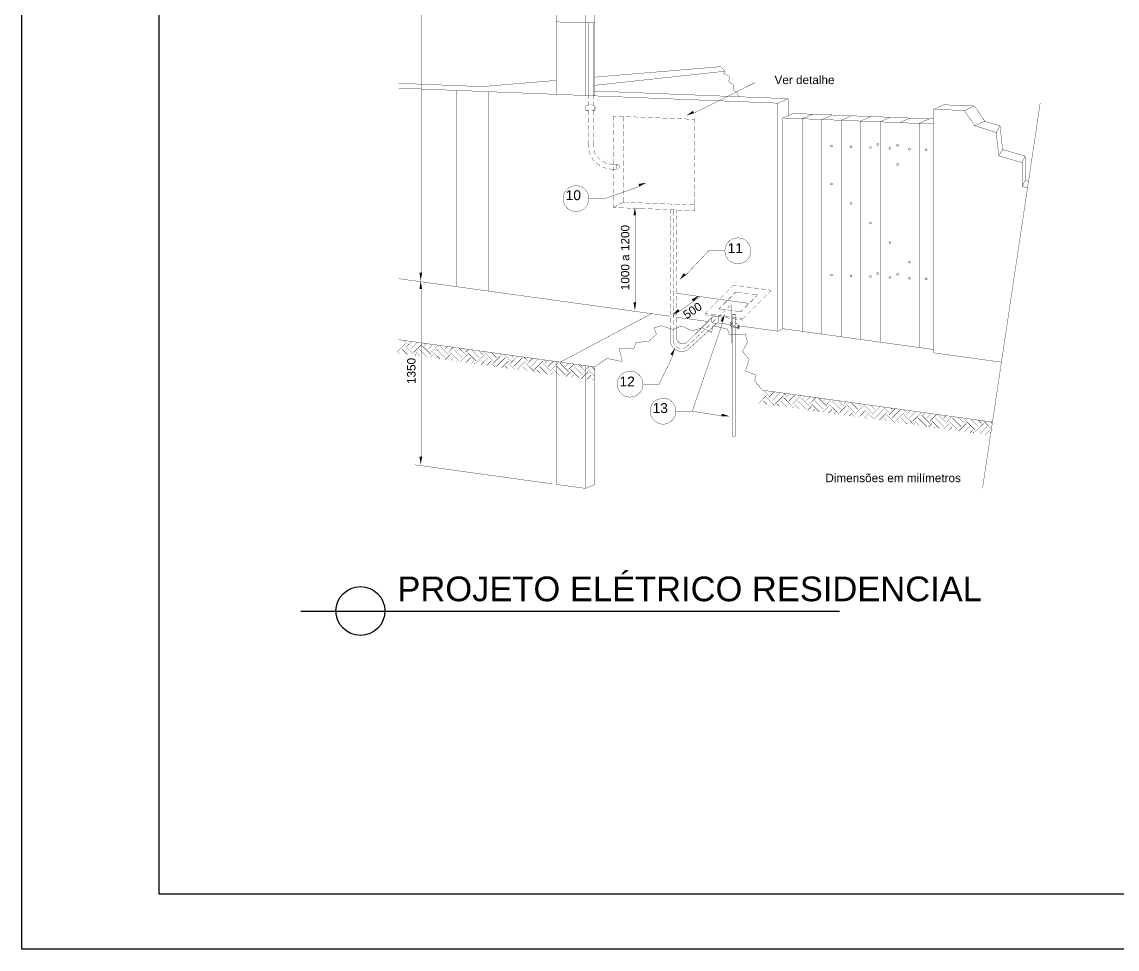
# Model space of a CAD drawing. Extents: x 20 to 1815, y -14679 to 245.
# Drawn here: x 108.22 to 128.18, y -12.56 to 4.34 of the extents above; entities that cross this region are included whole.
import ezdxf

# ---------------------------------------------------------------- set-up
doc = ezdxf.new("R2010")
doc.units = 0
doc.header["$MEASUREMENT"] = 0
for name, color, linetype in [('H', 7, 'CONTINUOUS'), ('P', 7, 'CONTINUOUS'), ('T', 7, 'CONTINUOUS'), ('TEXTO', 1, 'CONTINUOUS'), ('TEXTO_CARIMBO', 6, 'CONTINUOUS'), ('TOMADAS', 1, 'CONTINUOUS')]:
    doc.layers.add(name, color=color, linetype=linetype)

# ---------------------------------------------------------------- blocks, each defined once
blk = doc.blocks.new('BLOCOA3_LEGENDA')
at = {"layer": 'TOMADAS'}
for p, q in [((2.5, -28.7), (2.5, -1)), ((41, -28.7), (2.5, -28.7))]:
    blk.add_line(p, q, dxfattribs=at)
blk.add_lwpolyline([(0, 0), (42, 0), (42, -29.7), (0, -29.7)], close=True, dxfattribs=at)

msp = doc.modelspace()

# ---------------------------------------------------------------- hatches: boundary and pattern name
at = {"layer": 'H', "linetype": 'Continuous'}
for points in [[(120.325, 2.628), (120.447, 2.715), (120.469, 2.671), (120.325, 2.628)], [(119.471, 1.334), (119.457, 1.382), (119.603, 1.407), (119.471, 1.334)], [(119.364, 0.808), (119.39, 0.956), (119.414, 0.808), (119.364, 0.808)], [(115.488, -0.384), (115.464, -0.236), (115.512, -0.236), (115.488, -0.384)], [(115.464, -0.531), (115.488, -0.384), (115.512, -0.531), (115.464, -0.531)], [(120.203, -0.366), (120.285, -0.241), (120.322, -0.276), (120.203, -0.366)], [(119.39, -0.925), (119.364, -0.777), (119.414, -0.777), (119.39, -0.925)], [(120.453, -0.76), (120.426, -0.72), (120.56, -0.652), (120.453, -0.76)], [(120.072, -1.001), (120.177, -0.897), (120.207, -0.936), (120.072, -1.001)], [(120.998, -1.132), (120.952, -1.114), (121.03, -0.987), (120.998, -1.132)], [(120.082, -1.744), (120.037, -1.724), (120.123, -1.6), (120.082, -1.744)], [(120.968, -2.852), (120.976, -2.805), (121.119, -2.851), (120.968, -2.852)], [(115.488, -3.733), (115.464, -3.587), (115.512, -3.587), (115.488, -3.733)]]:
    msp.add_hatch(color=256, dxfattribs=at).paths.add_polyline_path(points)

# ---------------------------------------------------------------- linework, layer by layer
at = {"layer": 'P', "const_width": 0.00585}
for points in [[(117.953, 3.015), (117.953, 12.624)], [(115.505, 10.57), (115.505, -0.254)], [(118.487, 2.994), (118.487, 10.446)], [(118.663, 2.987), (118.663, 10.032)], [(117.953, 4.336), (118.487, 4.315)], [(118.487, 4.315), (118.663, 4.329)], [(118.539, 2.993), (118.539, 4.318)], [(118.628, 2.99), (118.628, 4.326)], [(118.663, 3.329), (120.936, 3.518)], [(118.663, 3.18), (121.028, 3.436)], [(120.936, 3.518), (120.933, 3.525), (120.942, 3.523), (120.954, 3.517), (120.966, 3.507), (120.981, 3.494), (121.008, 3.467), (121.019, 3.453), (121.025, 3.44), (121.028, 3.428), (121.025, 3.417), (121.017, 3.409), (121.011, 3.402), (121.011, 3.394), (121.015, 3.39), (121.025, 3.385), (121.036, 3.38), (121.066, 3.369), (121.092, 3.356), (121.101, 3.348), (121.109, 3.337), (121.111, 3.328), (121.111, 3.315), (121.108, 3.291), (121.101, 3.269), (121.101, 3.258), (121.104, 3.247), (121.109, 3.239), (121.115, 3.231), (121.136, 3.22), (121.16, 3.209), (121.177, 3.194), (121.184, 3.186), (121.187, 3.175), (121.187, 3.153), (121.185, 3.128), (121.185, 3.106), (121.19, 3.094), (121.196, 3.086), (121.212, 3.075), (121.234, 3.061), (121.252, 3.047), (121.261, 3.028), (121.268, 3.004), (121.273, 2.994), (121.279, 2.987), (121.295, 2.972)], [(115.083, 3.217), (116.601, 3.156)], [(116.601, 3.156), (117.953, 3.269)], [(120.476, 2.675), (121.576, 3.228)], [(121.576, 3.228), (121.871, 3.228)], [(115.083, 3.129), (121.998, 2.855)], [(116.131, 3.086), (116.131, -0.489)], [(116.724, 3.064), (116.724, -0.571)], [(118.539, 2.928), (118.539, 2.993)], [(118.663, 3.075), (122.184, 2.936)], [(118.496, 2.802), (118.487, 2.774), (118.487, 2.745), (118.496, 2.72)], [(118.555, 2.825), (118.526, 2.817), (118.496, 2.802)], [(118.539, 2.821), (118.539, 2.885)], [(118.656, 2.802), (118.628, 2.817), (118.598, 2.825)], [(118.628, 2.925), (118.628, 2.99)], [(118.628, 2.817), (118.628, 2.88)], [(118.656, 2.72), (118.666, 2.745), (118.666, 2.774), (118.656, 2.802)], [(121.998, 2.855), (122.184, 2.936)], [(121.998, -1.301), (121.998, 2.855)], [(122.184, 2.628), (122.184, 2.936)], [(124.837, 2.744), (125.021, 2.825)], [(125.021, 2.825), (125.58, 2.802)], [(125.395, 2.72), (125.58, 2.802)], [(125.58, 2.802), (125.768, 2.526)], [(126.778, 2.86), (125.726, -4.165)], [(118.487, 2.748), (118.487, 2.771)], [(118.555, 2.731), (118.496, 2.72)], [(118.496, 2.72), (118.539, 2.71)], [(118.539, 2.634), (118.539, 2.729)], [(118.656, 2.72), (118.604, 2.731)], [(118.628, 2.634), (118.628, 2.726)], [(118.628, 2.71), (118.656, 2.72)], [(118.663, 2.734), (118.663, 2.786)], [(118.999, 2.618), (119.052, 2.618)], [(118.999, 2.54), (118.999, 2.618)], [(119.096, 2.613), (119.183, 2.612)], [(119.176, 2.612), (119.176, 2.518)], [(119.228, 2.609), (119.318, 2.605)], [(119.363, 2.604), (119.45, 2.601)], [(119.495, 2.599), (119.585, 2.596)], [(119.628, 2.593), (119.717, 2.591)], [(122.087, 2.585), (122.273, 2.667)], [(122.273, 2.667), (124.829, 2.566)], [(122.441, 2.571), (122.627, 2.652)], [(122.797, 2.556), (122.981, 2.637)], [(123.152, 2.544), (123.336, 2.625)], [(123.506, 2.529), (123.69, 2.61)], [(123.86, 2.513), (124.046, 2.596)], [(124.837, -1.695), (124.837, 2.744)], [(124.837, 2.744), (125.395, 2.72)], [(125.395, 2.72), (125.583, 2.444)], [(118.539, 2.502), (118.539, 2.591)], [(118.539, 2.369), (118.539, 2.456)], [(118.628, 2.499), (118.628, 2.59)], [(118.628, 2.367), (118.628, 2.455)], [(118.999, 2.409), (118.999, 2.498)], [(119.176, 2.474), (119.176, 2.385)], [(119.761, 2.588), (119.849, 2.585)], [(119.893, 2.582), (119.982, 2.58)], [(120.026, 2.577), (120.115, 2.575)], [(120.16, 2.572), (120.249, 2.569)], [(120.292, 2.567), (120.38, 2.564)], [(120.425, 2.561), (120.477, 2.561)], [(120.477, 2.482), (120.477, 2.561)], [(120.477, 2.35), (120.477, 2.439)], [(122.087, -1.255), (122.087, 2.585)], [(122.087, 2.585), (124.825, 2.475)], [(122.441, -1.303), (122.441, 2.571)], [(122.797, -1.354), (122.797, 2.556)], [(123.152, -1.401), (123.152, 2.544)], [(123.506, -1.452), (123.506, 2.529)], [(123.86, -1.5), (123.86, 2.513)], [(124.216, 2.499), (124.402, 2.582)], [(124.216, -1.551), (124.216, 2.499)], [(124.57, 2.486), (124.756, 2.569)], [(124.57, -1.598), (124.57, 2.486)], [(125.583, 2.444), (125.768, 2.526)], [(125.583, 2.444), (125.975, 2.321)], [(125.768, 2.526), (126.045, 2.439)], [(125.975, 2.321), (126.045, 2.439)], [(126.045, 2.439), (126.092, 2.009)], [(118.539, 2.236), (118.539, 2.324)], [(118.628, 2.234), (118.628, 2.323)], [(118.999, 2.274), (118.999, 2.364)], [(118.999, 2.142), (118.999, 2.229)], [(119.176, 2.34), (119.176, 2.251)], [(119.176, 2.209), (119.176, 2.118)], [(120.477, 2.215), (120.477, 2.305)], [(125.975, 2.321), (126.022, 1.894)], [(118.539, 2.096), (118.539, 2.191)], [(118.539, 2.096), (118.544, 2.036)], [(118.628, 2.096), (118.628, 2.19)], [(118.628, 2.096), (118.633, 2.04)], [(118.642, 1.997), (118.648, 1.974), (118.675, 1.918)], [(118.999, 2.009), (118.999, 2.097)], [(119.176, 2.074), (119.176, 1.985)], [(120.477, 2.083), (120.477, 2.17)], [(120.477, 1.95), (120.477, 2.039)], [(122.992, 2.074), (122.987, 2.086), (122.974, 2.093), (122.96, 2.086), (122.955, 2.074), (122.96, 2.061), (122.974, 2.056), (122.987, 2.061), (122.992, 2.074), (122.992, 2.074)], [(123.348, 2.059), (123.341, 2.072), (123.328, 2.078), (123.316, 2.072), (123.309, 2.059), (123.316, 2.047), (123.328, 2.042), (123.341, 2.047), (123.348, 2.059), (123.348, 2.059)], [(123.701, 2.045), (123.695, 2.058), (123.684, 2.064), (123.671, 2.058), (123.667, 2.045), (123.671, 2.032), (123.684, 2.028), (123.695, 2.032), (123.701, 2.045), (123.701, 2.045)], [(123.833, 2.101), (123.827, 2.115), (123.816, 2.12), (123.801, 2.115), (123.797, 2.101), (123.801, 2.088), (123.816, 2.083), (123.827, 2.088), (123.833, 2.101), (123.833, 2.101)], [(124.055, 2.031), (124.051, 2.043), (124.038, 2.05), (124.025, 2.043), (124.019, 2.031), (124.025, 2.018), (124.038, 2.012), (124.051, 2.018), (124.055, 2.031), (124.055, 2.031)], [(124.198, 2.086), (124.194, 2.099), (124.179, 2.105), (124.167, 2.099), (124.16, 2.086), (124.167, 2.074), (124.179, 2.069), (124.194, 2.074), (124.198, 2.086), (124.198, 2.086)], [(124.411, 2.018), (124.406, 2.031), (124.394, 2.036), (124.379, 2.031), (124.375, 2.018), (124.379, 2.004), (124.394, 1.999), (124.406, 2.004), (124.411, 2.018), (124.411, 2.018)], [(124.717, 2.004), (124.711, 2.018), (124.698, 2.023), (124.684, 2.018), (124.679, 2.004), (124.684, 1.993), (124.698, 1.988), (124.711, 1.993), (124.717, 2.004), (124.717, 2.004)], [(126.022, 1.894), (126.092, 2.009)], [(126.092, 2.009), (126.503, 1.891)], [(118.552, 1.993), (118.56, 1.959), (118.58, 1.91)], [(118.601, 1.871), (118.623, 1.836), (118.653, 1.799)], [(118.701, 1.878), (118.71, 1.869), (118.755, 1.824), (118.764, 1.817)], [(118.999, 1.874), (118.999, 1.964)], [(118.999, 1.742), (118.999, 1.831)], [(119.176, 1.942), (119.176, 1.853)], [(119.176, 1.807), (119.176, 1.718)], [(120.477, 1.817), (120.477, 1.905)], [(126.022, 1.894), (126.449, 1.772)], [(126.449, 1.772), (126.503, 1.891)], [(126.503, 1.891), (126.503, 1.447)], [(118.685, 1.769), (118.722, 1.737), (118.756, 1.715)], [(118.796, 1.694), (118.845, 1.675), (118.879, 1.666)], [(118.801, 1.791), (118.86, 1.763), (118.883, 1.756)], [(118.921, 1.656), (118.982, 1.651)], [(118.925, 1.747), (118.982, 1.742)], [(118.982, 1.742), (119.08, 1.737)], [(118.982, 1.651), (119.079, 1.648)], [(118.999, 1.609), (118.999, 1.699)], [(119.079, 1.737), (119.069, 1.734), (119.061, 1.724), (119.058, 1.718), (119.056, 1.71), (119.053, 1.704), (119.053, 1.694), (119.053, 1.686), (119.055, 1.677), (119.056, 1.67), (119.06, 1.663)], [(119.096, 1.661), (119.102, 1.67), (119.104, 1.677), (119.106, 1.686), (119.106, 1.694), (119.104, 1.704), (119.102, 1.71), (119.101, 1.718), (119.098, 1.724), (119.093, 1.731), (119.088, 1.734), (119.079, 1.737)], [(119.176, 1.675), (119.176, 1.586)], [(120.477, 1.683), (120.477, 1.772)], [(120.477, 1.551), (120.477, 1.639)], [(124.198, 1.737), (124.194, 1.75), (124.179, 1.756), (124.167, 1.75), (124.16, 1.737), (124.167, 1.724), (124.179, 1.718), (124.194, 1.724), (124.198, 1.737), (124.198, 1.737)], [(126.449, 1.772), (126.449, 1.334)], [(118.999, 1.475), (118.999, 1.564)], [(118.999, 1.343), (118.999, 1.431)], [(119.176, 1.542), (119.176, 1.453)], [(119.176, 1.409), (119.176, 1.32)], [(120.477, 1.416), (120.477, 1.507)], [(122.992, 1.382), (122.987, 1.393), (122.974, 1.401), (122.96, 1.393), (122.955, 1.382), (122.96, 1.369), (122.974, 1.364), (122.987, 1.369), (122.992, 1.382), (122.992, 1.382)], [(126.449, 1.334), (126.503, 1.447)], [(126.503, 1.447), (126.565, 1.431)], [(118.553, 1.116), (118.547, 1.169), (118.529, 1.22), (118.501, 1.264), (118.463, 1.302), (118.418, 1.329), (118.369, 1.345), (118.317, 1.353), (118.264, 1.345), (118.215, 1.329), (118.169, 1.302), (118.133, 1.264), (118.104, 1.22), (118.086, 1.169), (118.08, 1.116), (118.086, 1.064), (118.104, 1.013), (118.133, 0.969), (118.169, 0.931), (118.215, 0.902), (118.264, 0.885), (118.317, 0.878), (118.369, 0.885), (118.418, 0.902), (118.463, 0.931), (118.501, 0.969), (118.529, 1.013), (118.547, 1.064), (118.553, 1.116), (118.553, 1.116)], [(119.482, 1.34), (118.849, 1.116)], [(118.999, 1.21), (118.999, 1.297)], [(119.176, 1.275), (119.176, 1.186)], [(120.477, 1.285), (120.477, 1.372)], [(120.477, 1.151), (120.477, 1.24)], [(126.449, 1.334), (126.546, 1.31)], [(118.849, 1.116), (118.553, 1.116)], [(118.999, 1.075), (118.999, 1.166)], [(118.999, 0.954), (118.999, 1.032)], [(119.176, 1.048), (119.107, 1.012)], [(119.176, 1.142), (119.176, 1.048)], [(119.176, 1.048), (119.272, 1.047)], [(119.318, 1.043), (119.406, 1.04)], [(119.45, 1.04), (119.539, 1.035)], [(119.585, 1.034), (119.672, 1.031)], [(119.717, 1.029), (119.806, 1.026)], [(119.849, 1.023), (119.938, 1.021)], [(119.982, 1.018), (120.071, 1.016)], [(120.115, 1.013), (120.204, 1.01)], [(120.249, 1.008), (120.336, 1.005)], [(120.38, 1.004), (120.477, 1.001)], [(120.477, 1.016), (120.477, 1.107)], [(123.348, 1.026), (123.341, 1.037), (123.328, 1.043), (123.316, 1.037), (123.309, 1.026), (123.316, 1.013), (123.328, 1.008), (123.341, 1.013), (123.348, 1.026), (123.348, 1.026)], [(119.069, 0.991), (118.999, 0.954)], [(118.999, 0.954), (119.052, 0.953)], [(119.096, 0.95), (119.183, 0.948)], [(119.228, 0.945), (119.318, 0.94)], [(119.512, 0.934), (119.347, 0.94)], [(119.363, 0.94), (119.45, 0.935)], [(119.495, 0.934), (119.585, 0.931)], [(119.628, 0.929), (119.717, 0.926)], [(119.761, 0.924), (119.849, 0.92)], [(119.893, 0.92), (119.982, 0.915)], [(120.026, 0.915), (120.115, 0.91)], [(120.033, 0.912), (120.033, 0.847)], [(120.033, 0.802), (120.033, 0.713)], [(120.09, 0.908), (120.09, 0.805)], [(120.147, 0.908), (120.147, 0.853)], [(120.147, 0.808), (120.147, 0.719)], [(120.16, 0.908), (120.249, 0.905)], [(120.292, 0.902), (120.38, 0.9)], [(120.425, 0.897), (120.477, 0.896)], [(120.477, 0.896), (120.477, 0.974)], [(119.407, 0.791), (119.407, -0.795)], [(120.033, 0.669), (120.033, 0.58)], [(120.09, 0.762), (120.09, 0.672)], [(120.09, 0.627), (120.09, 0.54)], [(120.147, 0.677), (120.147, 0.588)], [(123.701, 0.67), (123.695, 0.683), (123.684, 0.688), (123.671, 0.683), (123.667, 0.67), (123.671, 0.658), (123.684, 0.651), (123.695, 0.658), (123.701, 0.67), (123.701, 0.67)], [(120.033, 0.535), (120.033, 0.447)], [(120.033, 0.402), (120.033, 0.315)], [(120.09, 0.496), (120.09, 0.407)], [(120.147, 0.542), (120.147, 0.453)], [(120.147, 0.41), (120.147, 0.321)], [(121.504, 0.164), (121.498, 0.216), (121.481, 0.266), (121.452, 0.31), (121.415, 0.348), (121.371, 0.377), (121.32, 0.394), (121.266, 0.4), (121.214, 0.394), (121.165, 0.377), (121.12, 0.348), (121.082, 0.31), (121.055, 0.266), (121.036, 0.216), (121.031, 0.164), (121.036, 0.11), (121.055, 0.059), (121.082, 0.016), (121.12, -0.022), (121.165, -0.05), (121.214, -0.066), (121.266, -0.074), (121.32, -0.066), (121.371, -0.05), (121.415, -0.022), (121.452, 0.016), (121.481, 0.059), (121.498, 0.11), (121.504, 0.164), (121.504, 0.164)], [(120.033, 0.27), (120.033, 0.18)], [(120.09, 0.362), (120.09, 0.275)], [(120.09, 0.229), (120.09, 0.14)], [(120.147, 0.277), (120.147, 0.188)], [(124.055, 0.315), (124.051, 0.327), (124.038, 0.332), (124.025, 0.327), (124.019, 0.315), (124.025, 0.3), (124.038, 0.296), (124.051, 0.3), (124.055, 0.315), (124.055, 0.315)], [(120.033, 0.135), (120.033, 0.046)], [(120.033, 0.004), (120.033, -0.085)], [(120.09, 0.096), (120.09, 0.007)], [(120.147, 0.142), (120.147, 0.054)], [(120.147, 0.01), (120.147, -0.079)], [(120.32, -0.277), (120.734, 0.164)], [(120.734, 0.164), (121.031, 0.164)], [(120.033, -0.13), (120.033, -0.219)], [(120.09, -0.036), (120.09, -0.127)], [(120.09, -0.171), (120.09, -0.26)], [(120.147, -0.123), (120.147, -0.211)], [(124.411, -0.041), (124.406, -0.028), (124.394, -0.022), (124.379, -0.028), (124.375, -0.041), (124.379, -0.055), (124.394, -0.06), (124.406, -0.055), (124.411, -0.041), (124.411, -0.041)], [(115.083, -0.343), (120.033, -1.028)], [(120.033, -0.263), (120.033, -0.35)], [(120.033, -0.397), (120.033, -0.485)], [(120.09, -0.303), (120.09, -0.392)], [(120.147, -0.257), (120.147, -0.346)], [(120.147, -0.389), (120.147, -0.477)], [(122.992, -0.277), (122.987, -0.265), (122.974, -0.26), (122.96, -0.265), (122.955, -0.277), (122.96, -0.292), (122.974, -0.296), (122.987, -0.292), (122.992, -0.277), (122.992, -0.277)], [(123.348, -0.292), (123.341, -0.279), (123.328, -0.274), (123.316, -0.279), (123.309, -0.292), (123.316, -0.304), (123.328, -0.311), (123.341, -0.304), (123.348, -0.292), (123.348, -0.292)], [(123.701, -0.306), (123.695, -0.292), (123.684, -0.287), (123.671, -0.292), (123.667, -0.306), (123.671, -0.319), (123.684, -0.325), (123.695, -0.319), (123.701, -0.306), (123.701, -0.306)], [(123.833, -0.249), (123.827, -0.236), (123.816, -0.231), (123.801, -0.236), (123.797, -0.249), (123.801, -0.263), (123.816, -0.268), (123.827, -0.263), (123.833, -0.249), (123.833, -0.249)], [(124.055, -0.32), (124.051, -0.308), (124.038, -0.301), (124.025, -0.308), (124.019, -0.32), (124.025, -0.333), (124.038, -0.339), (124.051, -0.333), (124.055, -0.32), (124.055, -0.32)], [(124.198, -0.263), (124.194, -0.25), (124.179, -0.246), (124.167, -0.25), (124.16, -0.263), (124.167, -0.277), (124.179, -0.282), (124.194, -0.277), (124.198, -0.263), (124.198, -0.263)], [(124.411, -0.335), (124.406, -0.322), (124.394, -0.316), (124.379, -0.322), (124.375, -0.335), (124.379, -0.347), (124.394, -0.354), (124.406, -0.347), (124.411, -0.335), (124.411, -0.335)], [(124.717, -0.346), (124.711, -0.333), (124.698, -0.328), (124.684, -0.333), (124.679, -0.346), (124.684, -0.36), (124.698, -0.365), (124.711, -0.36), (124.717, -0.346), (124.717, -0.346)], [(124.684, -0.333), (124.698, -0.346)], [(115.505, -0.55), (115.505, -3.605)], [(120.033, -0.53), (120.033, -0.619)], [(120.09, -0.436), (120.09, -0.527)], [(120.09, -0.571), (120.09, -0.658)], [(120.147, -0.522), (120.147, -0.611)], [(121.039, -0.609), (121.103, -0.547)], [(121.135, -0.516), (121.189, -0.46)], [(121.187, -0.63), (121.231, -0.585)], [(121.189, -0.46), (121.247, -0.468)], [(121.231, -0.585), (121.339, -0.6)], [(121.292, -0.474), (121.381, -0.487)], [(121.422, -0.493), (121.511, -0.504)], [(121.555, -0.512), (121.644, -0.523)], [(121.687, -0.53), (121.774, -0.542)], [(121.819, -0.547), (121.876, -0.557)], [(121.823, -0.611), (121.876, -0.557)], [(120.033, -0.662), (120.033, -0.752)], [(120.033, -0.797), (120.033, -0.884)], [(120.09, -1.019), (120.577, -0.671)], [(120.09, -0.703), (120.09, -0.792)], [(121.473, -0.795), (120.147, -0.609)], [(120.147, -0.657), (120.147, -0.744)], [(120.147, -0.789), (120.147, -0.877)], [(120.854, -0.797), (120.914, -0.735)], [(120.946, -0.703), (121.009, -0.641)], [(121, -0.817), (121.062, -0.755)], [(121.093, -0.723), (121.155, -0.662)], [(121.384, -0.608), (121.473, -0.619)], [(121.487, -0.779), (121.55, -0.716)], [(121.517, -0.625), (121.625, -0.639)], [(121.581, -0.685), (121.625, -0.639)], [(121.633, -0.798), (121.696, -0.736)], [(121.728, -0.704), (121.792, -0.643)], [(119.691, -0.982), (118.029, -1.865)], [(120.033, -0.928), (120.033, -1.017)], [(120.09, -0.836), (120.09, -0.925)], [(120.09, -0.97), (120.09, -1.058)], [(120.147, -0.922), (120.147, -1.011)], [(120.671, -0.979), (120.727, -0.924)], [(120.671, -0.979), (120.731, -0.985)], [(120.758, -0.892), (120.82, -0.83)], [(120.774, -0.99), (120.863, -1.004)], [(120.89, -1.057), (120.954, -0.997)], [(120.923, -0.893), (120.968, -0.85)], [(120.923, -0.893), (121.033, -0.909)], [(120.987, -0.965), (121.05, -0.904)], [(121.077, -0.914), (121.165, -0.927)], [(121.082, -0.873), (121.117, -0.841)], [(121.158, -0.858), (121.152, -0.841), (121.135, -0.835), (121.117, -0.841)], [(121.158, -0.858), (121.158, -0.998)], [(121.158, -0.998), (121.158, -1.187)], [(121.217, -0.998), (121.211, -1.003), (121.204, -1.003), (121.196, -1.003), (121.187, -1.003), (121.18, -1.003), (121.174, -1), (121.177, -0.993), (121.187, -0.99), (121.196, -0.99), (121.204, -0.993), (121.211, -0.993), (121.215, -0.997), (121.217, -0.998), (121.217, -0.998)], [(121.173, -0.998), (121.173, -1.197)], [(121.209, -0.931), (121.319, -0.947)], [(121.217, -0.998), (121.217, -1.19)], [(121.319, -0.947), (121.361, -0.903)], [(121.393, -0.873), (121.455, -0.811)], [(121.446, -0.989), (121.508, -0.925)], [(121.539, -0.893), (121.603, -0.83)], [(120.033, -1.062), (120.033, -1.149)], [(120.033, -1.195), (120.033, -1.262)], [(120.09, -1.103), (120.09, -1.19)], [(120.147, -1.046), (120.72, -1.124)], [(120.147, -1.055), (120.147, -1.144)], [(120.147, -1.187), (120.147, -1.243)], [(120.347, -1.498), (120.809, -1.038)], [(120.347, -1.647), (120.908, -1.138)], [(120.992, -1.141), (120.436, -2.759)], [(120.671, -1.003), (120.731, -1.011)], [(120.696, -1.241), (120.761, -1.179)], [(120.774, -1.017), (120.863, -1.028)], [(120.923, -1.092), (120.919, -1.065), (120.903, -1.043), (120.881, -1.027), (120.854, -1.022), (120.825, -1.027), (120.803, -1.043), (120.787, -1.065), (120.782, -1.092), (120.787, -1.12), (120.803, -1.143), (120.825, -1.158), (120.854, -1.163), (120.881, -1.158), (120.903, -1.143), (120.919, -1.12), (120.923, -1.092), (120.923, -1.092)], [(120.793, -1.149), (120.858, -1.087)], [(120.896, -1.149), (121.125, -1.181)], [(120.908, -1.009), (120.995, -1.024)], [(120.908, -1.035), (120.995, -1.047)], [(121.038, -1.028), (121.125, -1.041)], [(121.038, -1.052), (121.125, -1.066)], [(121.158, -1.127), (121.139, -1.138), (121.127, -1.155), (121.125, -1.178), (121.135, -1.197), (121.152, -1.211), (121.173, -1.216)], [(121.125, -1.17), (121.128, -1.197), (121.146, -1.219), (121.173, -1.225)], [(121.158, -1.144), (121.149, -1.155), (121.146, -1.168), (121.15, -1.182), (121.16, -1.193), (121.173, -1.197)], [(121.155, -1.155), (121.174, -1.149)], [(121.169, -1.047), (121.257, -1.058)], [(121.169, -1.071), (121.257, -1.085)], [(121.204, -1.197), (121.173, -1.197)], [(121.204, -1.197), (121.219, -1.19), (121.222, -1.176), (121.217, -1.162)], [(121.279, -1.187), (121.217, -1.144)], [(121.279, -1.187), (121.285, -1.19), (121.29, -1.197), (121.293, -1.208), (121.295, -1.214), (121.295, -1.222), (121.295, -1.228), (121.293, -1.243), (121.29, -1.252), (121.284, -1.259), (121.277, -1.26), (121.273, -1.255), (121.266, -1.247), (121.265, -1.235), (121.265, -1.222), (121.265, -1.214), (121.266, -1.208), (121.268, -1.197), (121.274, -1.19), (121.279, -1.187), (121.279, -1.187)], [(121.266, -1.2), (121.998, -1.301)], [(121.301, -1.065), (121.36, -1.073)], [(121.301, -1.09), (121.36, -1.098)], [(121.36, -1.073), (121.415, -1.019)], [(119.637, -1.49), (119.784, -1.357)], [(119.739, -1.238), (119.877, -1.201)], [(119.784, -1.357), (119.739, -1.238)], [(119.877, -1.201), (120.085, -1.27)], [(120.033, -1.262), (120.033, -1.462)], [(120.085, -1.27), (120.236, -1.206)], [(120.09, -1.235), (120.09, -1.325)], [(120.09, -1.37), (120.09, -1.471)], [(120.147, -1.243), (120.147, -1.413)], [(120.236, -1.206), (120.442, -1.293)], [(120.442, -1.293), (120.619, -1.238)], [(120.504, -1.424), (120.569, -1.363)], [(120.6, -1.332), (120.665, -1.27)], [(120.619, -1.238), (120.787, -1.325)], [(120.787, -1.325), (120.814, -1.201)], [(120.814, -1.201), (121.077, -1.263)], [(121.077, -1.263), (121.109, -1.357)], [(121.109, -1.357), (121.403, -1.352)], [(121.158, -1.225), (121.158, -1.517)], [(121.228, -1.216), (121.173, -1.216)], [(121.173, -1.225), (121.173, -3.216)], [(121.228, -1.225), (121.173, -1.225)], [(121.217, -1.225), (121.217, -3.216)], [(121.228, -1.216), (121.228, -1.225)], [(121.266, -1.241), (121.228, -1.216)], [(121.276, -1.26), (121.228, -1.225)], [(121.279, -1.206), (121.284, -1.211), (121.287, -1.22), (121.287, -1.228), (121.285, -1.236), (121.281, -1.243), (121.274, -1.239), (121.273, -1.23), (121.273, -1.22), (121.274, -1.214), (121.276, -1.208), (121.279, -1.206), (121.279, -1.206)], [(121.403, -1.352), (121.441, -1.503)], [(121.998, -1.301), (122.087, -1.255)], [(122.087, -1.255), (124.837, -1.635)], [(115.048, -1.687), (115.204, -1.528)], [(115.083, -1.455), (118.656, -1.951)], [(115.243, -1.528), (115.183, -1.47)], [(115.361, -1.725), (115.204, -1.568)], [(115.243, -1.568), (115.323, -1.489)], [(115.302, -1.628), (115.427, -1.503)], [(115.361, -1.687), (115.518, -1.528)], [(115.673, -1.725), (115.518, -1.568)], [(115.556, -1.528), (115.548, -1.519)], [(115.556, -1.568), (115.597, -1.527)], [(115.615, -1.628), (115.702, -1.541)], [(115.673, -1.687), (115.805, -1.555)], [(115.988, -1.725), (115.831, -1.568)], [(115.931, -1.628), (115.977, -1.579)], [(115.988, -1.687), (116.08, -1.593)], [(119.374, -1.609), (119.412, -1.503)], [(119.412, -1.503), (119.637, -1.49)], [(120.033, -1.462), (120.041, -1.509), (120.057, -1.555), (120.084, -1.595), (120.117, -1.628), (120.16, -1.654), (120.206, -1.668), (120.253, -1.671), (120.301, -1.663), (120.347, -1.647)], [(120.09, -1.471), (120.095, -1.509), (120.109, -1.544), (120.114, -1.551)], [(120.142, -1.584), (120.161, -1.598), (120.198, -1.614), (120.222, -1.619)], [(120.147, -1.413), (120.153, -1.452), (120.172, -1.486), (120.201, -1.513), (120.236, -1.528), (120.276, -1.53), (120.314, -1.519), (120.347, -1.498)], [(120.268, -1.616), (120.274, -1.616), (120.309, -1.601), (120.339, -1.579)], [(120.339, -1.579), (120.374, -1.546)], [(120.407, -1.516), (120.471, -1.455)], [(121.441, -1.503), (121.354, -1.666)], [(115.108, -1.709), (115.088, -1.687)], [(115.245, -1.728), (115.146, -1.628)], [(115.38, -1.746), (115.4, -1.725)], [(115.474, -1.76), (115.4, -1.687)], [(115.61, -1.779), (115.459, -1.628)], [(115.654, -1.784), (115.713, -1.725)], [(115.839, -1.811), (115.713, -1.687)], [(115.758, -1.798), (115.772, -1.784)], [(115.931, -1.784), (115.772, -1.628)], [(115.931, -1.822), (116.028, -1.725)], [(116.183, -1.844), (116.028, -1.687)], [(116.034, -1.836), (116.086, -1.784)], [(116.242, -1.784), (116.086, -1.628)], [(116.302, -1.725), (116.183, -1.608)], [(116.205, -1.86), (116.342, -1.725)], [(116.242, -1.628), (116.251, -1.619)], [(116.302, -1.687), (116.356, -1.632)], [(116.309, -1.874), (116.399, -1.784)], [(116.497, -1.844), (116.342, -1.687)], [(116.556, -1.784), (116.412, -1.639)], [(116.497, -1.884), (116.655, -1.725)], [(116.615, -1.725), (116.548, -1.659)], [(116.585, -1.914), (116.713, -1.784)], [(116.615, -1.687), (116.631, -1.671)], [(116.81, -1.844), (116.655, -1.687)], [(116.869, -1.784), (116.775, -1.69)], [(116.81, -1.884), (116.967, -1.725)], [(116.869, -1.941), (117.026, -1.784)], [(116.929, -1.725), (116.913, -1.709)], [(117.126, -1.844), (117.004, -1.722)], [(117.126, -1.884), (117.251, -1.755)], [(117.183, -1.784), (117.14, -1.739)], [(117.183, -1.941), (117.34, -1.784)], [(117.437, -1.844), (117.367, -1.771)], [(117.437, -1.884), (117.526, -1.793)], [(118.656, -1.951), (118.883, -1.798)], [(118.883, -1.798), (119.161, -1.854)], [(119.104, -1.616), (119.374, -1.609)], [(119.161, -1.854), (119.104, -1.616)], [(120.079, -1.752), (119.834, -2.265)], [(121.354, -1.666), (121.473, -1.816)], [(124.837, -1.695), (126.072, -1.865)], [(116.135, -1.851), (116.145, -1.844)], [(116.412, -1.889), (116.458, -1.844)], [(116.475, -1.898), (116.458, -1.884)], [(116.686, -1.927), (116.772, -1.844)], [(116.837, -1.947), (116.772, -1.884)], [(116.963, -1.967), (117.086, -1.844)], [(117.066, -1.981), (117.026, -1.941)], [(117.202, -2), (117.086, -1.884)], [(117.242, -2), (117.399, -1.844)], [(117.431, -2.032), (117.34, -1.941)], [(117.556, -2.04), (117.399, -1.884)], [(117.498, -1.941), (117.629, -1.808)], [(117.556, -2), (117.712, -1.844)], [(117.794, -2.082), (117.653, -1.941)], [(117.869, -2.04), (117.712, -1.884)], [(117.751, -1.844), (117.731, -1.822)], [(117.751, -1.884), (117.801, -1.832)], [(117.81, -1.941), (117.905, -1.846)], [(117.869, -2), (118.009, -1.86)], [(117.953, -4.091), (117.953, -1.854)], [(118.125, -2.098), (117.967, -1.941)], [(118.183, -2.04), (118.026, -1.884)], [(118.066, -1.884), (118.077, -1.871)], [(118.125, -1.941), (118.18, -1.884)], [(118.183, -2), (118.283, -1.898)], [(118.437, -2.098), (118.28, -1.941)], [(118.496, -2.04), (118.367, -1.909)], [(118.437, -1.941), (118.456, -1.924)], [(118.487, -4.165), (118.487, -1.927)], [(118.496, -2), (118.56, -1.938)], [(118.656, -2.003), (118.595, -1.943)], [(118.663, -4.094), (118.663, -1.946)], [(121.473, -1.816), (121.403, -2.024)], [(117.294, -2.013), (117.282, -2)], [(117.582, -2.052), (117.594, -2.04)], [(117.658, -2.062), (117.594, -2)], [(117.858, -2.09), (117.909, -2.04)], [(117.909, -2), (118.021, -2.114)], [(117.959, -2.105), (117.967, -2.098)], [(118.133, -2.128), (118.221, -2.04)], [(118.379, -2.157), (118.221, -2)], [(118.236, -2.143), (118.28, -2.098)], [(118.409, -2.168), (118.536, -2.04)], [(118.512, -2.181), (118.595, -2.098)], [(118.656, -2.121), (118.536, -2)], [(118.614, -2.195), (118.653, -2.157)], [(119.539, -2.265), (119.533, -2.213), (119.517, -2.162), (119.488, -2.119), (119.45, -2.079), (119.406, -2.052), (119.355, -2.033), (119.303, -2.028), (119.25, -2.033), (119.199, -2.052), (119.155, -2.079), (119.117, -2.119), (119.09, -2.162), (119.072, -2.213), (119.066, -2.265), (119.072, -2.317), (119.09, -2.368), (119.117, -2.413), (119.155, -2.449), (119.199, -2.479), (119.25, -2.495), (119.303, -2.502), (119.355, -2.495), (119.406, -2.479), (119.45, -2.449), (119.488, -2.413), (119.517, -2.368), (119.533, -2.317), (119.539, -2.265), (119.539, -2.265)], [(121.403, -2.024), (121.6, -2.1)], [(121.6, -2.1), (121.574, -2.206)], [(119.834, -2.265), (119.539, -2.265)], [(121.574, -2.206), (121.714, -2.375)], [(121.714, -2.375), (125.906, -2.957)], [(121.828, -2.47), (121.747, -2.389)], [(121.887, -2.411), (121.871, -2.397)], [(120.139, -2.759), (120.134, -2.705), (120.117, -2.656), (120.088, -2.611), (120.052, -2.573), (120.006, -2.544), (119.957, -2.529), (119.904, -2.522), (119.852, -2.529), (119.803, -2.544), (119.757, -2.573), (119.72, -2.611), (119.691, -2.656), (119.674, -2.705), (119.668, -2.759), (119.674, -2.811), (119.691, -2.86), (119.72, -2.905), (119.757, -2.943), (119.803, -2.971), (119.852, -2.99), (119.904, -2.995), (119.957, -2.99), (120.006, -2.971), (120.052, -2.943), (120.088, -2.905), (120.117, -2.86), (120.134, -2.811), (120.139, -2.759), (120.139, -2.759)], [(121.644, -2.616), (121.789, -2.47)], [(121.798, -2.636), (121.73, -2.568)], [(121.935, -2.657), (121.789, -2.509)], [(121.828, -2.509), (121.933, -2.405)], [(121.887, -2.568), (122.035, -2.419)], [(121.946, -2.629), (122.103, -2.47)], [(122.162, -2.687), (122.043, -2.568)], [(122.141, -2.47), (122.1, -2.428)], [(122.258, -2.667), (122.103, -2.509)], [(122.141, -2.509), (122.208, -2.444)], [(122.2, -2.568), (122.311, -2.457)], [(122.258, -2.629), (122.414, -2.471)], [(122.514, -2.725), (122.358, -2.568)], [(122.573, -2.667), (122.414, -2.509)], [(122.455, -2.509), (122.484, -2.482)], [(122.514, -2.568), (122.587, -2.497)], [(122.573, -2.629), (122.689, -2.511)], [(122.827, -2.725), (122.67, -2.568)], [(122.886, -2.667), (122.736, -2.516)], [(122.827, -2.568), (122.862, -2.535)], [(122.886, -2.629), (122.965, -2.549)], [(123.141, -2.725), (122.984, -2.568)], [(123.198, -2.667), (123.1, -2.567)], [(123.198, -2.629), (123.241, -2.587)], [(120.436, -2.759), (120.139, -2.759)], [(120.988, -2.846), (120.436, -2.759)], [(122.025, -2.668), (121.984, -2.629)], [(122.263, -2.701), (122.298, -2.667)], [(122.389, -2.721), (122.298, -2.629)], [(122.538, -2.74), (122.612, -2.667)], [(122.752, -2.77), (122.612, -2.629)], [(122.641, -2.754), (122.67, -2.725)], [(122.814, -2.779), (122.925, -2.667)], [(122.917, -2.794), (122.984, -2.725)], [(123.082, -2.784), (122.925, -2.629)], [(123.02, -2.806), (123.043, -2.784)], [(123.089, -2.817), (123.238, -2.667)], [(123.192, -2.832), (123.297, -2.725)], [(123.395, -2.784), (123.238, -2.629)], [(123.295, -2.846), (123.357, -2.784)], [(123.454, -2.725), (123.328, -2.6)], [(123.395, -2.824), (123.552, -2.667)], [(123.513, -2.667), (123.463, -2.617)], [(123.468, -2.87), (123.609, -2.725)], [(123.709, -2.784), (123.555, -2.63)], [(123.571, -2.884), (123.67, -2.784)], [(123.768, -2.725), (123.692, -2.649)], [(123.709, -2.824), (123.86, -2.673)], [(123.768, -2.881), (123.925, -2.725)], [(123.846, -2.922), (123.982, -2.784)], [(124.022, -2.784), (123.919, -2.681)], [(124.022, -2.824), (124.135, -2.711)], [(124.081, -2.725), (124.055, -2.7)], [(124.081, -2.881), (124.238, -2.725)], [(124.14, -2.941), (124.297, -2.784)], [(124.337, -2.784), (124.283, -2.732)], [(124.337, -2.824), (124.411, -2.749)], [(124.394, -2.881), (124.513, -2.763)], [(124.452, -2.941), (124.611, -2.784)], [(124.649, -2.824), (124.687, -2.787)], [(123.39, -2.859), (123.357, -2.824)], [(123.619, -2.89), (123.609, -2.881)], [(123.754, -2.908), (123.67, -2.824)], [(123.981, -2.94), (123.925, -2.881)], [(124.117, -2.96), (123.982, -2.824)], [(124.209, -2.971), (124.179, -2.941)], [(124.346, -2.99), (124.238, -2.881)], [(124.452, -2.981), (124.297, -2.824)], [(124.467, -3.006), (124.494, -2.981)], [(124.573, -3.022), (124.494, -2.941)], [(124.71, -3.04), (124.552, -2.881)], [(124.768, -2.981), (124.611, -2.824)], [(124.71, -2.881), (124.789, -2.802)], [(124.741, -3.046), (124.806, -2.981)], [(124.768, -2.941), (124.892, -2.817)], [(124.937, -3.071), (124.806, -2.941)], [(125.022, -3.04), (124.865, -2.881)], [(125.081, -2.981), (124.924, -2.824)], [(125.018, -3.084), (125.121, -2.981)], [(125.022, -2.881), (125.064, -2.84)], [(125.081, -2.941), (125.168, -2.855)], [(125.276, -3.098), (125.121, -2.941)], [(125.337, -3.04), (125.178, -2.881)], [(125.395, -2.981), (125.284, -2.87)], [(125.292, -3.122), (125.433, -2.981)], [(125.395, -2.941), (125.443, -2.894)], [(125.589, -3.098), (125.433, -2.941)], [(125.648, -3.04), (125.511, -2.902)], [(125.589, -3.138), (125.748, -2.981)], [(125.708, -2.981), (125.648, -2.919)], [(125.708, -2.941), (125.718, -2.932)], [(125.903, -3.098), (125.748, -2.941)], [(125.903, -2.981), (125.875, -2.952)], [(124.844, -3.059), (124.865, -3.04)], [(125.121, -3.098), (125.178, -3.04)], [(125.224, -3.113), (125.237, -3.098)], [(125.395, -3.136), (125.492, -3.04)], [(125.5, -3.151), (125.551, -3.098)], [(125.575, -3.162), (125.551, -3.138)], [(125.672, -3.175), (125.806, -3.04)], [(125.773, -3.189), (125.865, -3.098)], [(125.881, -3.154), (125.865, -3.138)], [(121.173, -3.216), (121.195, -3.222), (121.217, -3.216)], [(115.38, -3.735), (117.883, -4.083)], [(117.953, -4.091), (118.487, -4.165)], [(118.663, -4.094), (118.487, -4.165)]]:
    msp.add_lwpolyline(points, dxfattribs=at)
at = {"layer": 'TEXTO_CARIMBO', "color": 240, "true_color": 0xed1f24}
msp.add_line((113.303, -6.402), (123.119, -6.402), dxfattribs=at)
msp.add_circle((114.388, -6.399), 0.446, dxfattribs=at)

# ---------------------------------------------------------------- block references
at = {"layer": 'TEXTO'}
msp.add_blockref('BLOCOA3_LEGENDA', (108.218, 17.14), dxfattribs=at)

# ---------------------------------------------------------------- texts
at = {"layer": 'T', "attachment_point": 7}
for s, insert, char_height in [('{\\fArial|b0|i0|c0|p18;Ver detalhe}', (121.935, 3.2), 0.153), ('{\\fArial|b0|i0|c0|p18;10}', (118.128, 1.085), 0.18), ('{\\fArial|b0|i0|c0|p18;11}', (121.08, 0.122), 0.18), ('{\\fArial|b0|i0|c0|p18;12}', (119.109, -2.308), 0.18), ('{\\fArial|b0|i0|c0|p18;13}', (119.712, -2.794), 0.18), ('{\\fArial|b0|i0|c0|p18;Dimensões em milímetros}', (122.862, -4.054), 0.153)]:
    msp.add_mtext(s, dxfattribs=dict(at, insert=insert, char_height=char_height))
at = {"layer": 'T', "char_height": 0.153, "attachment_point": 1}
for s, insert, rotation in [('{\\fArial|b0|i0|c0|p18;1000 a 1200}', (119.136, -0.553), 90), ('{\\fArial|b0|i0|c0|p18;500}', (120.249, -0.956), 33), ('{\\fArial|b0|i0|c0|p18;1350}', (115.239, -2.263), 90)]:
    msp.add_mtext(s, dxfattribs=dict(at, insert=insert, rotation=rotation))
at = {"layer": 'TEXTO_CARIMBO', "color": 240, "true_color": 0xed1f24, "insert": (115.062, -5.771), "char_height": 0.45, "attachment_point": 1}
msp.add_mtext_dynamic_manual_height_columns('{\\fArial|b0|i0|c0|p34;PROJETO ELÉTRICO RESIDENCIAL}', width=11.15212, gutter_width=1.125, heights=[0], dxfattribs=at)

doc.saveas('drawing.dxf')
